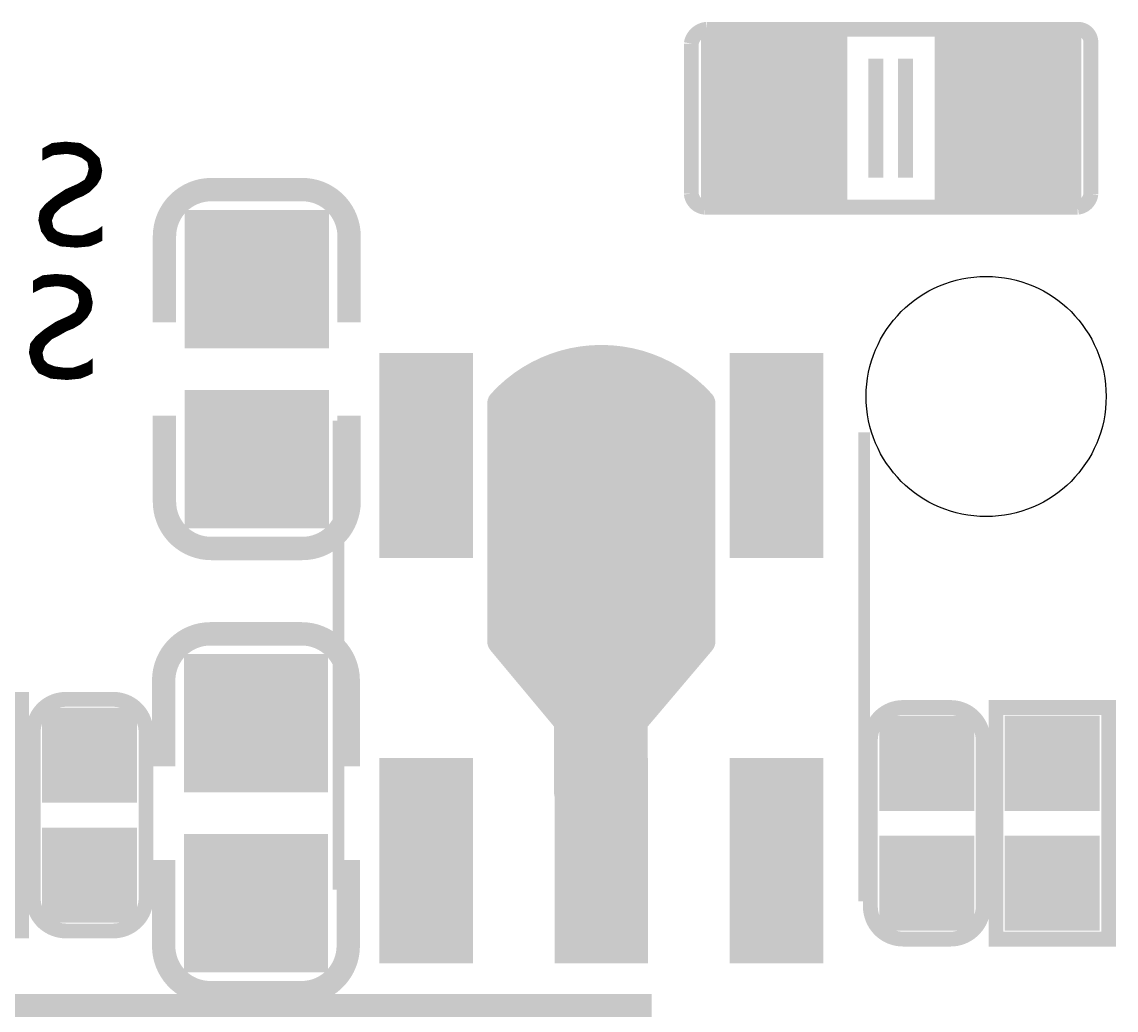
# Model space of a CAD drawing. Extents: x 24.4 to 65.5, y 24 to 66.4.
# Drawn here: x 33.34 to 42.7, y 50.65 to 59.1 of the extents above; entities that cross this region are included whole.
import ezdxf

# ---------------------------------------------------------------- set-up
doc = ezdxf.new("R2010")
doc.units = 0
doc.layers.get('0').update_dxf_attribs({"linetype": 'CONTINUOUS'})
doc.layers.add('SM002028_PHO', color=7, linetype='CONTINUOUS')
doc.layers.add('SSB002029_PHO', color=6, linetype='CONTINUOUS')

# ---------------------------------------------------------------- blocks, each defined once
blk = doc.blocks.new('SQUARE_138')
blk.add_solid([(0.4064, 0.4064), (0.4064, -0.4064), (-0.4064, 0.4064), (-0.4064, -0.4064)])
blk = doc.blocks.new('RECTANGLE_153')
blk.add_solid([(0.616966, 0.591946), (0.616966, -0.591946), (-0.616966, 0.591946), (-0.616966, -0.591946)])
blk = doc.blocks.new('RECTANGLE_163')
blk.add_solid([(0.626998, 0.776986), (0.626998, -0.776986), (-0.626998, 0.776986), (-0.626998, -0.776986)])
blk = doc.blocks.new('ROUND_262')
blk.add_circle((0, 0), 1.027)
blk = doc.blocks.new('RECTANGLE_276')
blk.add_solid([(0.400558, 0.877062), (0.400558, -0.877062), (-0.400558, 0.877062), (-0.400558, -0.877062)])

msp = doc.modelspace()

# ---------------------------------------------------------------- linework, layer by layer
at = {"layer": 'SM002028_PHO', "const_width": 0.1016}
for points in [[(38.566598, 52.438808), (38.017704, 52.438808), (37.997892, 52.441348), (37.979604, 52.448968), (37.963856, 52.46116), (37.951664, 52.476908), (37.944044, 52.495196), (37.941504, 52.515008), (37.941504, 53.095652), (37.387784, 53.758846), (37.378132, 53.773578), (37.37229, 53.790088), (37.370258, 53.807614), (37.370258, 55.838598), (37.372544, 55.85714), (37.379148, 55.874666), (37.39007, 55.889906), (37.449506, 55.950866), (37.512752, 56.007254), (37.580062, 56.059324), (37.650674, 56.106568), (37.724588, 56.148732), (37.801042, 56.185816), (37.879782, 56.217312), (37.960808, 56.243474), (38.043104, 56.263794), (38.126924, 56.278526), (38.211506, 56.287162), (38.296342, 56.29021), (38.381178, 56.287162), (38.46576, 56.278526), (38.54958, 56.263794), (38.631876, 56.243474), (38.712902, 56.217312), (38.791642, 56.185816), (38.868096, 56.148732), (38.94201, 56.106568), (39.012622, 56.059324), (39.079932, 56.007254), (39.143178, 55.950866), (39.202614, 55.889906), (39.213536, 55.874666), (39.22014, 55.85714), (39.222426, 55.838598), (39.222426, 53.807614), (39.220394, 53.790088), (39.214298, 53.773324), (39.204392, 53.758338), (38.642798, 53.095398), (38.642798, 52.515008), (38.640258, 52.495196), (38.632638, 52.476908), (38.620446, 52.46116), (38.604698, 52.448968), (38.58641, 52.441348), (38.566598, 52.438808)], [(37.940742, 53.096668), (37.940742, 56.23687)], [(37.991542, 52.444142), (37.991542, 56.251094)], [(38.042342, 52.438808), (38.042342, 56.26354)], [(38.093142, 52.438808), (38.093142, 56.27243)], [(38.143942, 52.438808), (38.143942, 56.280304)], [(38.194742, 52.438808), (38.194742, 56.285638)], [(38.245542, 52.438808), (38.245542, 56.288432)], [(38.296342, 52.438808), (38.296342, 56.29021)], [(38.347142, 52.438808), (38.347142, 56.288432)], [(38.397942, 52.438808), (38.397942, 56.285638)], [(38.448742, 52.438808), (38.448742, 56.280304)], [(38.499542, 52.438808), (38.499542, 56.27243)], [(38.550342, 52.438808), (38.550342, 56.26354)], [(38.601142, 52.447444), (38.601142, 56.251094)], [(38.651942, 53.106066), (38.651942, 56.23687)], [(37.737542, 53.34), (37.737542, 56.155082)], [(37.788342, 53.27904), (37.788342, 56.179466)], [(37.839142, 53.218334), (37.839142, 56.201056)], [(37.889942, 53.157374), (37.889942, 56.220614)], [(38.702742, 53.16601), (38.702742, 56.220614)], [(38.753542, 53.225954), (38.753542, 56.201056)], [(38.804342, 53.285898), (38.804342, 56.179466)], [(38.855142, 53.346096), (38.855142, 56.155082)], [(37.585142, 53.522626), (37.585142, 56.062626)], [(37.635942, 53.461666), (37.635942, 56.096662)], [(37.686742, 53.400706), (37.686742, 56.127142)], [(38.905942, 53.40604), (38.905942, 56.127142)], [(38.956742, 53.465984), (38.956742, 56.096662)], [(39.007542, 53.525928), (39.007542, 56.062626)], [(37.483542, 53.644292), (37.483542, 55.981092)], [(37.534342, 53.583332), (37.534342, 56.024018)], [(39.058342, 53.585872), (39.058342, 56.024018)], [(39.109142, 53.645816), (39.109142, 55.981092)], [(37.381942, 53.767736), (37.381942, 55.878476)], [(37.432742, 53.704998), (37.432742, 55.933594)], [(39.159942, 53.70576), (39.159942, 55.933594)], [(39.210742, 53.767736), (39.210742, 55.878476)]]:
    msp.add_lwpolyline(points, dxfattribs=at)
at = {"layer": 'SSB002029_PHO'}
for points, const_width in [([(39.197026, 59.04103, 0.3430978), (39.065962, 58.919618)], 0.127), ([(42.486072, 58.930032, 0.4216681), (42.374312, 59.04103)], 0.127), ([(34.957258, 57.669684, 0.4131003), (34.557208, 57.269634)], 0.199898), ([(36.137342, 57.269634, 0.4142136), (35.737292, 57.669684)], 0.199898), ([(39.065962, 57.634886, 0.365663), (39.184072, 57.519062)], 0.127), ([(42.374566, 57.519062, 0.3456715), (42.486072, 57.630314)], 0.127), ([(34.557208, 54.999636, 0.4142136), (34.957258, 54.599586)], 0.199898), ([(35.737292, 54.599586, 0.4142136), (36.137342, 54.999636)], 0.199898), ([(34.9504, 53.86959, 0.4132852), (34.55035, 53.469794)], 0.199898), ([(36.13023, 53.46954, 0.4142121), (35.730434, 53.86959)], 0.199898), ([(33.71342, 53.309012, 0.4142136), (33.43402, 53.029612)], 0.127), ([(34.39922, 53.029612, 0.4142136), (34.11982, 53.309012)], 0.127), ([(40.878252, 53.239162, 0.4142136), (40.598852, 52.959762)], 0.127), ([(41.564052, 52.959762, 0.4142136), (41.284652, 53.239162)], 0.127), ([(33.43402, 51.607212, 0.4142136), (33.71342, 51.327812)], 0.127), ([(34.11982, 51.327812, 0.4142136), (34.39922, 51.607212)], 0.127), ([(40.598852, 51.537362, 0.4142136), (40.878252, 51.257962)], 0.127), ([(41.284652, 51.257962, 0.4142136), (41.564052, 51.537362)], 0.127), ([(34.55035, 51.199796, 0.4142136), (34.9504, 50.799746)], 0.199898), ([(35.730434, 50.799746, 0.4142136), (36.13023, 51.199796)], 0.199898)]:
    msp.add_lwpolyline(points, format="xyb", dxfattribs=dict(at, const_width=const_width))
for points, const_width in [([(42.374312, 59.04103), (39.197026, 59.04103)], 0.127), ([(39.065962, 58.919618), (39.065962, 57.634886)], 0.127), ([(42.486072, 57.630314), (42.486072, 58.930032)], 0.127), ([(40.645588, 57.773062), (40.645588, 58.789062)], 0.127), ([(40.899588, 57.773062), (40.899588, 58.789062)], 0.127), ([(34.01187, 57.333388), (33.985708, 57.31383), (33.98266, 57.312052), (33.924494, 57.288938), (33.923732, 57.288684), (33.854136, 57.265316), (33.850072, 57.264808), (33.780222, 57.264808), (33.778444, 57.264808), (33.69691, 57.276492), (33.694116, 57.277254), (33.63595, 57.300622), (33.631632, 57.303416), (33.596834, 57.338214), (33.593278, 57.344818), (33.581594, 57.402984), (33.58134, 57.40527), (33.582356, 57.410096), (33.60547, 57.468262), (33.608264, 57.47258), (33.66643, 57.530746), (33.669732, 57.533032), (33.71596, 57.556146), (33.79724, 57.602628), (33.798764, 57.60339), (33.855914, 57.62625), (33.912048, 57.659778), (33.967928, 57.715658), (34.000694, 57.770522), (34.011616, 57.835546), (33.989772, 57.934098), (33.923478, 58.000392), (33.834324, 58.056018), (33.710372, 58.067448), (33.598104, 58.056018), (33.52546, 58.014616), (33.52546, 57.937908), (33.600136, 57.975246), (33.604454, 57.976516), (33.720786, 57.987946), (33.724088, 57.987946), (33.793938, 57.976262), (33.796478, 57.9755), (33.854644, 57.952386), (33.857692, 57.950608), (33.904174, 57.91581), (33.909, 57.90819), (33.920684, 57.850024), (33.920938, 57.847484), (33.92043, 57.844436), (33.909, 57.797954), (33.907984, 57.79516), (33.884616, 57.748678), (33.87979, 57.743598), (33.821624, 57.708546), (33.820354, 57.707784), (33.716468, 57.66181), (33.613344, 57.592976), (33.545018, 57.53608), (33.501584, 57.48147), (33.490662, 57.406032), (33.51276, 57.31764), (33.567624, 57.241186), (33.667192, 57.196736), (33.803336, 57.18556), (33.916874, 57.196736), (33.972754, 57.219088), (34.01187, 57.238646), (34.01187, 57.333388)], 0.0254), ([(33.6042, 57.976516), (33.6042, 58.05678)], 0.0254), ([(33.6296, 57.979056), (33.6296, 58.05932)], 0.0254), ([(33.655, 57.981596), (33.655, 58.06186)], 0.0254), ([(33.6804, 57.984136), (33.6804, 58.0644)], 0.0254), ([(33.7058, 57.986676), (33.7058, 58.06694)], 0.0254), ([(33.7312, 57.986676), (33.7312, 58.065416)], 0.0254), ([(33.7566, 57.982612), (33.7566, 58.06313)], 0.0254), ([(33.782, 57.978294), (33.782, 58.060844)], 0.0254), ([(33.8074, 57.971182), (33.8074, 58.058558)], 0.0254), ([(33.8328, 57.961022), (33.8328, 58.056272)], 0.0254), ([(33.528, 57.939178), (33.528, 58.01614)], 0.0254), ([(33.5534, 57.951878), (33.5534, 58.030618)], 0.0254), ([(33.5788, 57.964578), (33.5788, 58.045096)], 0.0254), ([(33.8582, 57.950354), (33.8582, 58.041032)], 0.0254), ([(33.8836, 57.931304), (33.8836, 58.025284)], 0.0254), ([(33.909, 57.90819), (33.909, 58.009282)], 0.0254), ([(33.9344, 57.68213), (33.9344, 57.98947)], 0.0254), ([(33.9598, 57.70753), (33.9598, 57.96407)], 0.0254), ([(33.9852, 57.744614), (33.9852, 57.93867)], 0.0254), ([(33.909, 57.658), (33.909, 57.798208)], 0.0254), ([(34.0106, 57.82945), (34.0106, 57.839864)], 0.0254), ([(33.7566, 57.57926), (33.7566, 57.67959)], 0.0254), ([(33.782, 57.593738), (33.782, 57.690766)], 0.0254), ([(33.8074, 57.606692), (33.8074, 57.702196)], 0.0254), ([(33.8328, 57.616852), (33.8328, 57.71515)], 0.0254), ([(33.8582, 57.62752), (33.8582, 57.73039)], 0.0254), ([(33.8836, 57.64276), (33.8836, 57.7469)], 0.0254), ([(34.957258, 57.669684), (35.737292, 57.669684)], 0.199898), ([(33.6042, 57.46496), (33.6042, 57.585356)], 0.0254), ([(33.6296, 57.493662), (33.6296, 57.603898)], 0.0254), ([(33.655, 57.519062), (33.655, 57.620662)], 0.0254), ([(33.6804, 57.538366), (33.6804, 57.63768)], 0.0254), ([(33.7058, 57.551066), (33.7058, 57.654698)], 0.0254), ([(33.7312, 57.564782), (33.7312, 57.66816)], 0.0254), ([(33.528, 57.296304), (33.528, 57.514744)], 0.0254), ([(33.5534, 57.260744), (33.5534, 57.542938)], 0.0254), ([(33.5788, 57.236106), (33.5788, 57.564274)], 0.0254), ([(39.184072, 57.519062), (42.374566, 57.519062)], 0.127), ([(33.5026, 57.35828), (33.5026, 57.482994)], 0.0254), ([(33.6042, 57.224676), (33.6042, 57.330848)], 0.0254), ([(33.6296, 57.2135), (33.6296, 57.305448)], 0.0254), ([(33.9852, 57.225438), (33.9852, 57.313576)], 0.0254), ([(34.0106, 57.238138), (34.0106, 57.332626)], 0.0254), ([(34.557208, 56.534558), (34.557208, 57.269634)], 0.199898), ([(36.137342, 57.269634), (36.137342, 56.534558)], 0.199898), ([(33.655, 57.20207), (33.655, 57.292748)], 0.0254), ([(33.6804, 57.19572), (33.6804, 57.282588)], 0.0254), ([(33.7058, 57.193688), (33.7058, 57.275222)], 0.0254), ([(33.7312, 57.191402), (33.7312, 57.271666)], 0.0254), ([(33.7566, 57.18937), (33.7566, 57.267856)], 0.0254), ([(33.782, 57.187338), (33.782, 57.264808)], 0.0254), ([(33.8074, 57.185814), (33.8074, 57.264808)], 0.0254), ([(33.8328, 57.188354), (33.8328, 57.264808)], 0.0254), ([(33.8582, 57.190894), (33.8582, 57.26684)], 0.0254), ([(33.8836, 57.193434), (33.8836, 57.275222)], 0.0254), ([(33.909, 57.195974), (33.909, 57.283604)], 0.0254), ([(33.9344, 57.203848), (33.9344, 57.292748)], 0.0254), ([(33.9598, 57.214008), (33.9598, 57.302908)], 0.0254), ([(33.931098, 56.201818), (33.904936, 56.182006), (33.902142, 56.180482), (33.843976, 56.157114), (33.843214, 56.15686), (33.773364, 56.133746), (33.7693, 56.132984), (33.69945, 56.132984), (33.697672, 56.133238), (33.616392, 56.144922), (33.613344, 56.145684), (33.555178, 56.168798), (33.55086, 56.171592), (33.516062, 56.206644), (33.512506, 56.212994), (33.501076, 56.27116), (33.500822, 56.2737), (33.501584, 56.278526), (33.524952, 56.336692), (33.527746, 56.340756), (33.585912, 56.398922), (33.589214, 56.401462), (33.635442, 56.424576), (33.716468, 56.470804), (33.717992, 56.471566), (33.775396, 56.494426), (33.831276, 56.528208), (33.887156, 56.584088), (33.920176, 56.638698), (33.930844, 56.703722), (33.909, 56.802528), (33.84296, 56.868568), (33.753552, 56.924448), (33.629854, 56.935624), (33.517332, 56.924448), (33.444688, 56.882792), (33.444688, 56.806084), (33.519364, 56.843422), (33.523682, 56.844692), (33.640014, 56.856376), (33.64357, 56.856376), (33.713166, 56.844692), (33.71596, 56.84393), (33.774126, 56.820562), (33.77692, 56.819038), (33.823402, 56.783986), (33.828228, 56.776366), (33.839912, 56.7182), (33.840166, 56.71566), (33.839912, 56.712612), (33.828228, 56.66613), (33.827212, 56.66359), (33.804098, 56.617108), (33.799272, 56.611774), (33.741106, 56.576976), (33.739582, 56.576214), (33.63595, 56.529986), (33.532572, 56.461406), (33.464246, 56.404256), (33.420812, 56.3499), (33.40989, 56.274462), (33.431988, 56.18607), (33.486852, 56.109362), (33.58642, 56.065166), (33.722818, 56.053736), (33.836102, 56.065166), (33.892236, 56.087518), (33.931098, 56.107076), (33.931098, 56.201818)], 0.0254), ([(33.5788, 56.85028), (33.5788, 56.930544)], 0.0254), ([(33.6042, 56.85282), (33.6042, 56.933084)], 0.0254), ([(33.6296, 56.85536), (33.6296, 56.935624)], 0.0254), ([(33.655, 56.854344), (33.655, 56.933338)], 0.0254), ([(33.6804, 56.850026), (33.6804, 56.931052)], 0.0254), ([(33.7058, 56.845962), (33.7058, 56.928766)], 0.0254), ([(33.4518, 56.80964), (33.4518, 56.886856)], 0.0254), ([(33.4772, 56.82234), (33.4772, 56.901588)], 0.0254), ([(33.5026, 56.83504), (33.5026, 56.916066)], 0.0254), ([(33.528, 56.8452), (33.528, 56.925464)], 0.0254), ([(33.5534, 56.84774), (33.5534, 56.928004)], 0.0254), ([(33.7312, 56.837834), (33.7312, 56.92648)], 0.0254), ([(33.7566, 56.827674), (33.7566, 56.92267)], 0.0254), ([(33.782, 56.815228), (33.782, 56.906668)], 0.0254), ([(33.8074, 56.796178), (33.8074, 56.89092)], 0.0254), ([(33.8328, 56.754268), (33.8328, 56.874918)], 0.0254), ([(33.8582, 56.555132), (33.8582, 56.853328)], 0.0254), ([(33.8836, 56.580532), (33.8836, 56.827928)], 0.0254), ([(33.909, 56.62041), (33.909, 56.802528)], 0.0254), ([(33.8328, 56.529732), (33.8328, 56.684418)], 0.0254), ([(33.7058, 56.464708), (33.7058, 56.561228)], 0.0254), ([(33.7312, 56.4769), (33.7312, 56.572404)], 0.0254), ([(33.7566, 56.48706), (33.7566, 56.586374)], 0.0254), ([(33.782, 56.49849), (33.782, 56.601614)], 0.0254), ([(33.8074, 56.51373), (33.8074, 56.623966)], 0.0254), ([(33.5534, 56.366664), (33.5534, 56.475122)], 0.0254), ([(33.5788, 56.392064), (33.5788, 56.49214)], 0.0254), ([(33.6042, 56.408828), (33.6042, 56.508904)], 0.0254), ([(33.6296, 56.421528), (33.6296, 56.525922)], 0.0254), ([(33.655, 56.435752), (33.655, 56.538622)], 0.0254), ([(33.6804, 56.45023), (33.6804, 56.549798)], 0.0254), ([(33.4518, 56.158384), (33.4518, 56.388762)], 0.0254), ([(33.4772, 56.122824), (33.4772, 56.415178)], 0.0254), ([(33.5026, 56.280812), (33.5026, 56.43626)], 0.0254), ([(33.528, 56.341264), (33.528, 56.457342)], 0.0254), ([(33.4264, 56.20893), (33.4264, 56.357012)], 0.0254), ([(33.5026, 56.102504), (33.5026, 56.263032)], 0.0254), ([(33.528, 56.091074), (33.528, 56.194706)], 0.0254), ([(33.909, 56.0959), (33.909, 56.185054)], 0.0254), ([(33.5534, 56.079898), (33.5534, 56.169814)], 0.0254), ([(33.5788, 56.068468), (33.5788, 56.1594)], 0.0254), ([(33.6042, 56.063642), (33.6042, 56.14924)], 0.0254), ([(33.6296, 56.06161), (33.6296, 56.14289)], 0.0254), ([(33.655, 56.059324), (33.655, 56.139334)], 0.0254), ([(33.6804, 56.057292), (33.6804, 56.135524)], 0.0254), ([(33.7058, 56.05526), (33.7058, 56.132984)], 0.0254), ([(33.7312, 56.054752), (33.7312, 56.132984)], 0.0254), ([(33.7566, 56.057292), (33.7566, 56.132984)], 0.0254), ([(33.782, 56.059832), (33.782, 56.13654)], 0.0254), ([(33.8074, 56.062372), (33.8074, 56.144922)], 0.0254), ([(33.8328, 56.064912), (33.8328, 56.153558)], 0.0254), ([(33.8582, 56.074056), (33.8582, 56.162956)], 0.0254), ([(33.8836, 56.084216), (33.8836, 56.173116)], 0.0254), ([(34.557208, 54.999636), (34.557208, 55.734712)], 0.199898), ([(36.137342, 55.734712), (36.137342, 54.999636)], 0.199898), ([(36.04641, 55.693056), (36.04641, 51.679602)], 0.1016), ([(40.546274, 55.593742), (40.546274, 51.580288)], 0.1016), ([(35.737292, 54.599586), (34.957258, 54.599586)], 0.199898), ([(34.9504, 53.86959), (35.730434, 53.86959)], 0.199898), ([(34.55035, 52.734718), (34.55035, 53.469794)], 0.199898), ([(36.13023, 53.46954), (36.13023, 52.734718)], 0.199898), ([(32.367982, 51.328066), (33.333182, 51.328066), (33.333182, 53.309266), (32.367982, 53.309266), (32.367982, 51.328066)], 0.127), ([(34.11982, 53.309012), (33.71342, 53.309012)], 0.127), ([(41.284652, 53.239162), (40.878252, 53.239162)], 0.127), ([(41.673526, 51.257962), (42.638726, 51.257962), (42.638726, 53.239162), (41.673526, 53.239162), (41.673526, 51.257962)], 0.127), ([(33.43402, 53.029612), (33.43402, 51.607212)], 0.127), ([(34.39922, 51.607212), (34.39922, 53.029612)], 0.127), ([(40.598852, 52.959762), (40.598852, 51.537362)], 0.127), ([(41.564052, 51.537362), (41.564052, 52.959762)], 0.127), ([(34.55035, 51.199796), (34.55035, 51.934618)], 0.199898), ([(36.13023, 51.934618), (36.13023, 51.199796)], 0.199898), ([(33.71342, 51.327812), (34.11982, 51.327812)], 0.127), ([(40.878252, 51.257962), (41.284652, 51.257962)], 0.127), ([(35.730434, 50.799746), (34.9504, 50.799746)], 0.199898), ([(36.915344, 45.405548), (38.626542, 45.405548), (38.626542, 50.6857), (33.346644, 50.6857), (33.346644, 45.405548), (35.092894, 45.405548), (35.1028, 45.768006)], 0.2032)]:
    msp.add_lwpolyline(points, dxfattribs=dict(at, const_width=const_width))

# ---------------------------------------------------------------- block references
at = {"layer": 'SM002028_PHO'}
for name, p in [('RECTANGLE_163', (39.776146, 58.280046)), ('RECTANGLE_163', (41.776142, 58.280046)), ('RECTANGLE_153', (35.347402, 56.904636)), ('ROUND_262', (41.58996, 55.900066)), ('RECTANGLE_276', (36.796218, 55.395622)), ('RECTANGLE_276', (39.796212, 55.395622)), ('RECTANGLE_153', (35.347402, 55.364634)), ('RECTANGLE_153', (35.34029, 53.104542)), ('SQUARE_138', (33.91662, 52.831492)), ('SQUARE_138', (41.081452, 52.761642)), ('SQUARE_138', (42.156126, 52.761642)), ('RECTANGLE_276', (36.796218, 51.928776)), ('RECTANGLE_276', (38.296342, 51.928776)), ('RECTANGLE_276', (39.796212, 51.928776)), ('SQUARE_138', (33.91662, 51.805332)), ('RECTANGLE_153', (35.34029, 51.56454)), ('SQUARE_138', (41.081452, 51.735482)), ('SQUARE_138', (42.156126, 51.735482))]:
    msp.add_blockref(name, p, dxfattribs=at)

doc.saveas('drawing.dxf')
